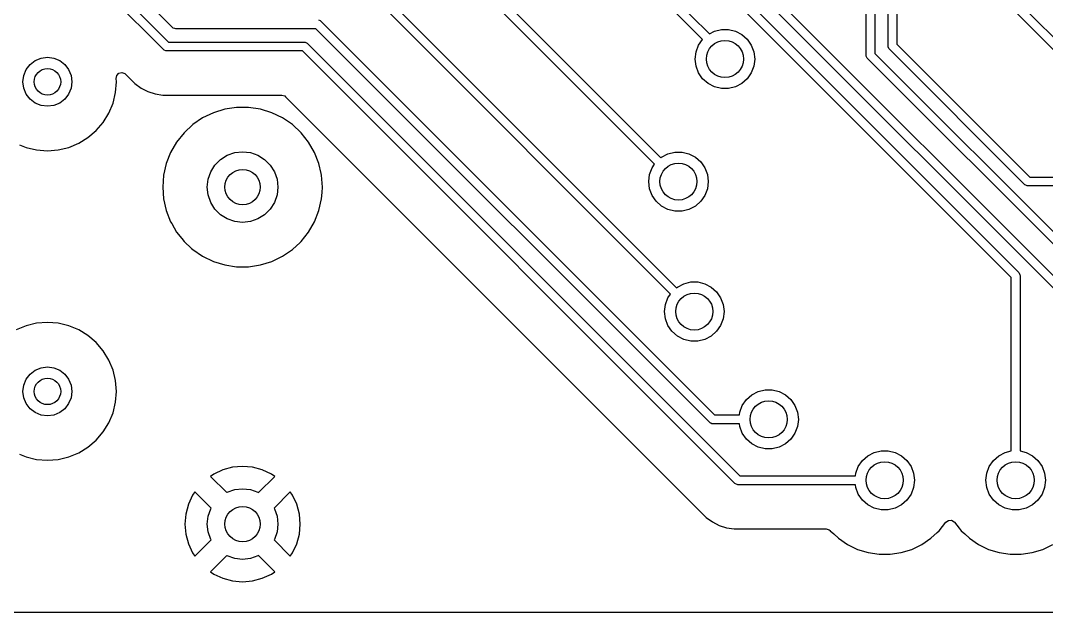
# Model space of a CAD drawing. Extents: x 2.85 to 10.26, y -4.55 to -2.42.
# Drawn here: x 7.991 to 8.905, y -4.547 to -4.02 of the extents above; entities that cross this region are included whole.
import ezdxf

# ---------------------------------------------------------------- set-up
doc = ezdxf.new("R2010")
doc.units = 0
doc.header["$MEASUREMENT"] = 0
doc.layers.add('BLACK', color=7, linetype='CONTINUOUS')

msp = doc.modelspace()

# ---------------------------------------------------------------- linework, layer by layer
at = {"layer": 'BLACK', "linetype": 'CONTINUOUS'}
for p, q in [((8.76369, -4.04294), (8.76369, -3.6984)), ((8.77157, -3.69676), (8.77157, -4.04131)), ((8.74401, -4.0511), (8.74401, -3.73383)), ((8.75188, -3.7322), (8.75188, -4.04946)), ((8.46063, -3.7973), (8.98328, -4.31995)), ((8.44094, -3.80546), (8.87998, -4.24449)), ((8.97656, -4.32437), (8.45391, -3.80172)), ((8.87326, -4.24891), (8.43422, -3.80987)), ((8, -3.91642), (8.12295, -4.03937)), ((8.12669, -4.02641), (8.01296, -3.91268)), ((8.11854, -4.04609), (7.99328, -3.92083)), ((8.53428, -3.96178), (8.60456, -4.03207)), ((8.59846, -4.03709), (8.52987, -3.9685)), ((8.40042, -3.98147), (8.56131, -4.14236)), ((8.55581, -4.148), (8.39601, -3.98819)), ((8.56991, -4.2637), (8.31409, -4.00787)), ((8.31851, -4.00115), (8.57541, -4.25806)), ((8.88189, -4.00624), (8.92622, -4.05058)), ((8.92181, -4.0573), (8.87517, -4.01066)), ((8.12729, -4.0269), (8.12669, -4.02641)), ((8.12871, -4.02748), (8.12729, -4.0269)), ((8.12948, -4.02756), (8.12871, -4.02748)), ((8.25427, -4.02756), (8.12948, -4.02756)), ((8.60481, -4.3781), (8.25427, -4.02756)), ((8.25667, -4.01976), (8.25809, -4.02035)), ((8.25809, -4.02035), (8.25869, -4.02084)), ((8.25869, -4.02084), (8.60923, -4.37138)), ((8.60456, -4.03207), (8.609, -4.02974)), ((8.609, -4.02974), (8.6152, -4.02821)), ((8.6152, -4.02821), (8.62159, -4.02821)), ((8.62159, -4.02821), (8.62779, -4.02974)), ((8.62779, -4.02974), (8.63345, -4.0327)), ((8.63345, -4.0327), (8.63823, -4.03694)), ((8.63823, -4.03694), (8.64186, -4.0422)), ((8.11914, -4.04658), (8.11854, -4.04609)), ((8.12295, -4.03937), (8.24381, -4.03937)), ((8.24381, -4.03937), (8.24458, -4.03945)), ((8.24458, -4.03945), (8.246, -4.04003)), ((8.246, -4.04003), (8.2466, -4.04052)), ((8.2466, -4.04052), (8.63165, -4.42558)), ((8.59267, -4.04817), (8.59493, -4.0422)), ((8.59493, -4.0422), (8.59846, -4.03709)), ((8.64186, -4.0422), (8.64413, -4.04817)), ((8.76377, -4.04371), (8.76369, -4.04294)), ((8.76436, -4.04513), (8.76377, -4.04371)), ((8.76485, -4.04573), (8.76436, -4.04513)), ((8.88552, -4.1664), (8.76485, -4.04573)), ((8.77157, -4.04131), (8.88993, -4.15968)), ((8.00436, -4.05592), (8.00961, -4.05375)), ((8.00961, -4.05375), (8.01526, -4.053)), ((8.01526, -4.053), (8.0209, -4.05375)), ((8.0209, -4.05375), (8.02616, -4.05592)), ((8.12056, -4.04717), (8.11914, -4.04658)), ((8.12132, -4.04724), (8.12056, -4.04717)), ((8.24218, -4.04724), (8.12132, -4.04724)), ((8.62724, -4.4323), (8.24218, -4.04724)), ((8.5919, -4.05451), (8.59267, -4.04817)), ((8.59267, -4.06086), (8.5919, -4.05451)), ((8.64413, -4.04817), (8.6449, -4.05451)), ((8.6449, -4.05451), (8.64413, -4.06086)), ((8.74408, -4.05186), (8.74401, -4.0511)), ((8.74467, -4.05328), (8.74408, -4.05186)), ((8.74516, -4.05388), (8.74467, -4.05328)), ((8.97338, -4.2821), (8.74516, -4.05388)), ((8.75188, -4.04946), (8.97779, -4.27538)), ((7.9942, -4.06916), (7.99638, -4.0639)), ((7.99638, -4.0639), (7.99984, -4.05939)), ((7.99984, -4.05939), (8.00436, -4.05592)), ((8.02616, -4.05592), (8.03067, -4.05939)), ((8.03067, -4.05939), (8.03414, -4.0639)), ((8.03414, -4.0639), (8.03631, -4.06916)), ((8.59493, -4.06683), (8.59267, -4.06086)), ((8.64413, -4.06086), (8.64186, -4.06683)), ((7.99346, -4.0748), (7.9942, -4.06916)), ((8.03631, -4.06916), (8.03706, -4.0748)), ((8.0764, -4.07181), (8.07696, -4.06912)), ((8.07663, -4.0748), (8.0764, -4.07181)), ((8.07696, -4.06912), (8.0789, -4.06716)), ((8.0789, -4.06716), (8.08158, -4.06656)), ((8.08158, -4.06656), (8.08416, -4.0675)), ((8.08416, -4.0675), (8.08472, -4.06797)), ((8.08472, -4.06797), (8.0931, -4.07635)), ((8.59856, -4.07209), (8.59493, -4.06683)), ((8.60334, -4.07632), (8.59856, -4.07209)), ((8.63823, -4.07209), (8.63345, -4.07632)), ((8.64186, -4.06683), (8.63823, -4.07209)), ((7.9942, -4.08045), (7.99346, -4.0748)), ((7.99638, -4.0857), (7.9942, -4.08045)), ((8.03631, -4.08045), (8.03414, -4.0857)), ((8.03706, -4.0748), (8.03631, -4.08045)), ((8.07588, -4.0844), (8.07663, -4.0748)), ((8.0931, -4.07635), (8.09862, -4.08036)), ((8.09862, -4.08036), (8.10469, -4.08346)), ((8.609, -4.07929), (8.60334, -4.07632)), ((8.6152, -4.08082), (8.609, -4.07929)), ((8.62159, -4.08082), (8.6152, -4.08082)), ((8.62779, -4.07929), (8.62159, -4.08082)), ((8.63345, -4.07632), (8.62779, -4.07929)), ((7.99984, -4.09022), (7.99638, -4.0857)), ((8.00436, -4.09368), (7.99984, -4.09022)), ((8.03067, -4.09022), (8.02616, -4.09368)), ((8.03414, -4.0857), (8.03067, -4.09022)), ((8.07363, -4.09377), (8.07588, -4.0844)), ((8.10469, -4.08346), (8.11118, -4.08557)), ((8.11118, -4.08557), (8.11791, -4.08663)), ((8.11791, -4.08663), (8.12473, -4.08663)), ((8.12473, -4.08663), (8.22385, -4.08663)), ((8.22385, -4.08663), (8.22649, -4.08741)), ((8.22649, -4.08741), (8.2273, -4.08806)), ((8.2273, -4.08806), (8.6018, -4.46256)), ((8.00961, -4.09586), (8.00436, -4.09368)), ((8.01526, -4.0966), (8.00961, -4.09586)), ((8.0209, -4.09586), (8.01526, -4.0966)), ((8.02616, -4.09368), (8.0209, -4.09586)), ((8.06994, -4.10267), (8.07363, -4.09377)), ((8.17316, -4.0992), (8.16301, -4.10233)), ((8.18366, -4.09762), (8.17316, -4.0992)), ((8.17316, -4.0992), (8.17316, -4.0992)), ((8.19429, -4.09762), (8.18366, -4.09762)), ((8.18366, -4.09762), (8.18366, -4.09762)), ((8.20479, -4.0992), (8.19429, -4.09762)), ((8.19429, -4.09762), (8.19429, -4.09762)), ((8.21495, -4.10233), (8.20479, -4.0992)), ((8.20479, -4.0992), (8.20479, -4.0992)), ((8.06491, -4.11088), (8.06994, -4.10267)), ((8.15343, -4.10694), (8.14466, -4.11293)), ((8.16301, -4.10233), (8.15343, -4.10694)), ((8.22452, -4.10694), (8.21495, -4.10233)), ((8.21495, -4.10233), (8.21495, -4.10233)), ((8.23155, -4.11174), (8.22452, -4.10694)), ((8.22452, -4.10694), (8.22452, -4.10694)), ((8.22452, -4.10694), (8.22452, -4.10694)), ((8.22452, -4.10694), (8.22452, -4.10694)), ((8.05133, -4.12446), (8.05866, -4.1182)), ((8.05866, -4.1182), (8.06491, -4.11088)), ((8.14466, -4.11293), (8.13687, -4.12015)), ((8.2333, -4.11293), (8.23155, -4.11174)), ((8.24108, -4.12015), (8.2333, -4.11293)), ((8.04312, -4.12949), (8.05133, -4.12446)), ((8.13687, -4.12015), (8.13024, -4.12846)), ((8.24109, -4.12015), (8.24108, -4.12015)), ((8.24771, -4.12846), (8.24109, -4.12015)), ((8.24109, -4.12015), (8.24109, -4.12015)), ((7.99044, -4.13076), (7.99629, -4.13318)), ((7.99629, -4.13318), (8.00565, -4.13543)), ((8.00565, -4.13543), (8.01526, -4.13618)), ((8.01526, -4.13618), (8.02486, -4.13543)), ((8.02486, -4.13543), (8.03422, -4.13318)), ((8.03422, -4.13318), (8.04312, -4.12949)), ((8.13024, -4.12846), (8.12493, -4.13766)), ((8.18197, -4.1378), (8.18898, -4.13701)), ((8.18898, -4.13701), (8.19598, -4.1378)), ((8.25302, -4.13766), (8.24771, -4.12846)), ((8.5676, -4.13884), (8.5738, -4.13731)), ((8.5738, -4.13731), (8.58019, -4.13731)), ((8.58019, -4.13731), (8.58639, -4.13884)), ((8.12493, -4.13766), (8.12105, -4.14755)), ((8.12493, -4.13766), (8.12493, -4.13766)), ((8.16435, -4.14887), (8.16934, -4.14388)), ((8.16934, -4.14388), (8.17531, -4.14013)), ((8.17531, -4.14013), (8.18197, -4.1378)), ((8.19598, -4.1378), (8.20264, -4.14013)), ((8.20264, -4.14013), (8.20861, -4.14388)), ((8.20861, -4.14388), (8.2136, -4.14887)), ((8.2569, -4.14755), (8.25302, -4.13766)), ((8.56131, -4.14236), (8.56194, -4.1418)), ((8.56194, -4.1418), (8.5676, -4.13884)), ((8.58639, -4.13884), (8.59205, -4.1418)), ((8.59205, -4.1418), (8.59683, -4.14604)), ((8.59683, -4.14604), (8.60046, -4.1513)), ((8.12105, -4.14755), (8.11869, -4.15791)), ((8.12105, -4.14755), (8.12105, -4.14755)), ((8.15827, -4.1615), (8.1606, -4.15484)), ((8.1606, -4.15484), (8.16435, -4.14887)), ((8.2136, -4.14887), (8.21735, -4.15484)), ((8.21735, -4.15484), (8.21968, -4.1615)), ((8.25893, -4.15642), (8.2569, -4.14755)), ((8.55127, -4.15727), (8.55353, -4.1513)), ((8.55353, -4.1513), (8.55581, -4.148)), ((8.60046, -4.1513), (8.60273, -4.15727)), ((8.11869, -4.15791), (8.11789, -4.1685)), ((8.15748, -4.1685), (8.15827, -4.1615)), ((8.21968, -4.1615), (8.22047, -4.1685)), ((8.25927, -4.15791), (8.25893, -4.15642)), ((8.26006, -4.1685), (8.25927, -4.15791)), ((8.5505, -4.16361), (8.55127, -4.15727)), ((8.55127, -4.16996), (8.5505, -4.16361)), ((8.60273, -4.15727), (8.6035, -4.16361)), ((8.6035, -4.16361), (8.60273, -4.16996)), ((8.88993, -4.15968), (9.03478, -4.15968)), ((8.11789, -4.1685), (8.11869, -4.1791)), ((8.11789, -4.1685), (8.11789, -4.1685)), ((8.15827, -4.17551), (8.15748, -4.1685)), ((8.22047, -4.1685), (8.21968, -4.17551)), ((8.25927, -4.1791), (8.25969, -4.17346)), ((8.25969, -4.17346), (8.26006, -4.1685)), ((8.26006, -4.1685), (8.26006, -4.1685)), ((8.55353, -4.17593), (8.55127, -4.16996)), ((8.60273, -4.16996), (8.60046, -4.17593)), ((8.88612, -4.16689), (8.88552, -4.1664)), ((8.88753, -4.16747), (8.88612, -4.16689)), ((8.8883, -4.16755), (8.88753, -4.16747)), ((9.03478, -4.16755), (8.8883, -4.16755)), ((8.11869, -4.1791), (8.12105, -4.18946)), ((8.1606, -4.18217), (8.15827, -4.17551)), ((8.16435, -4.18814), (8.1606, -4.18217)), ((8.21735, -4.18217), (8.2136, -4.18814)), ((8.21968, -4.17551), (8.21735, -4.18217)), ((8.2569, -4.18946), (8.25927, -4.1791)), ((8.55716, -4.18119), (8.55353, -4.17593)), ((8.56194, -4.18542), (8.55716, -4.18119)), ((8.59683, -4.18119), (8.59205, -4.18542)), ((8.60046, -4.17593), (8.59683, -4.18119)), ((8.12105, -4.18946), (8.12105, -4.18946)), ((8.12105, -4.18946), (8.12493, -4.19935)), ((8.16934, -4.19313), (8.16435, -4.18814)), ((8.2136, -4.18814), (8.20861, -4.19313)), ((8.25302, -4.19935), (8.2569, -4.18946)), ((8.5676, -4.18839), (8.56194, -4.18542)), ((8.5738, -4.18992), (8.5676, -4.18839)), ((8.58019, -4.18992), (8.5738, -4.18992)), ((8.58639, -4.18839), (8.58019, -4.18992)), ((8.59205, -4.18542), (8.58639, -4.18839)), ((8.12493, -4.19935), (8.12493, -4.19935)), ((8.12493, -4.19935), (8.12589, -4.201)), ((8.12589, -4.201), (8.13024, -4.20855)), ((8.17531, -4.19688), (8.16934, -4.19313)), ((8.18197, -4.19921), (8.17531, -4.19688)), ((8.18898, -4.2), (8.18197, -4.19921)), ((8.19598, -4.19921), (8.18898, -4.2)), ((8.20264, -4.19688), (8.19598, -4.19921)), ((8.20861, -4.19313), (8.20264, -4.19688)), ((8.24771, -4.20855), (8.25302, -4.19935)), ((8.13024, -4.20855), (8.13486, -4.21434)), ((8.24109, -4.21685), (8.24771, -4.20855)), ((8.13486, -4.21434), (8.13687, -4.21685)), ((8.13687, -4.21685), (8.14363, -4.22313)), ((8.2333, -4.22408), (8.24012, -4.21775)), ((8.24012, -4.21775), (8.24108, -4.21685)), ((8.24108, -4.21685), (8.24108, -4.21685)), ((8.24108, -4.21685), (8.24109, -4.21685)), ((8.14363, -4.22313), (8.14466, -4.22408)), ((8.14466, -4.22408), (8.15343, -4.23006)), ((8.22452, -4.23006), (8.2333, -4.22408)), ((8.15343, -4.23006), (8.16301, -4.23467)), ((8.16301, -4.23467), (8.17316, -4.23781)), ((8.17316, -4.23781), (8.17316, -4.23781)), ((8.17316, -4.23781), (8.17316, -4.23781)), ((8.17316, -4.23781), (8.18366, -4.23939)), ((8.19429, -4.23939), (8.20479, -4.23781)), ((8.20479, -4.23781), (8.21495, -4.23467)), ((8.20479, -4.23781), (8.20479, -4.23781)), ((8.20479, -4.23781), (8.20479, -4.23781)), ((8.21495, -4.23467), (8.22452, -4.23006)), ((8.18366, -4.23939), (8.18366, -4.23939)), ((8.18366, -4.23939), (8.18366, -4.23939)), ((8.18366, -4.23939), (8.18366, -4.23939)), ((8.18366, -4.23939), (8.19429, -4.23939)), ((8.19429, -4.23939), (8.19429, -4.23939)), ((8.19429, -4.23939), (8.19429, -4.23939)), ((8.87998, -4.24449), (8.88047, -4.24509)), ((8.88047, -4.24509), (8.88047, -4.24509)), ((8.88047, -4.24509), (8.88106, -4.24651)), ((8.88106, -4.24651), (8.88113, -4.24728)), ((8.57604, -4.2575), (8.5817, -4.25454)), ((8.5817, -4.25454), (8.5879, -4.25301)), ((8.5879, -4.25301), (8.59429, -4.25301)), ((8.59429, -4.25301), (8.60049, -4.25454)), ((8.60049, -4.25454), (8.60615, -4.2575)), ((8.87326, -4.40339), (8.87326, -4.24891)), ((8.88113, -4.24728), (8.88113, -4.40339)), ((8.56763, -4.267), (8.56991, -4.2637)), ((8.57541, -4.25806), (8.57604, -4.2575)), ((8.60615, -4.2575), (8.61093, -4.26174)), ((8.61093, -4.26174), (8.61456, -4.267)), ((8.5646, -4.27931), (8.56537, -4.27297)), ((8.56537, -4.27297), (8.56763, -4.267)), ((8.61456, -4.267), (8.61683, -4.27297)), ((8.61683, -4.27297), (8.6176, -4.27931)), ((8.56537, -4.28566), (8.5646, -4.27931)), ((8.6176, -4.27931), (8.61683, -4.28566)), ((7.99629, -4.29202), (7.98739, -4.2957)), ((8.00565, -4.28977), (7.99629, -4.29202)), ((8.01526, -4.28901), (8.00565, -4.28977)), ((8.02486, -4.28977), (8.01526, -4.28901)), ((8.03422, -4.29202), (8.02486, -4.28977)), ((8.02486, -4.28977), (8.02486, -4.28977)), ((8.04312, -4.2957), (8.03422, -4.29202)), ((8.56763, -4.29163), (8.56537, -4.28566)), ((8.57126, -4.29689), (8.56763, -4.29163)), ((8.61456, -4.29163), (8.61093, -4.29689)), ((8.61683, -4.28566), (8.61456, -4.29163)), ((8.05133, -4.30074), (8.04312, -4.2957)), ((8.04312, -4.2957), (8.04312, -4.2957)), ((8.04312, -4.2957), (8.04312, -4.2957)), ((8.05866, -4.30699), (8.05133, -4.30074)), ((8.57604, -4.30112), (8.57126, -4.29689)), ((8.5817, -4.30409), (8.57604, -4.30112)), ((8.60615, -4.30112), (8.60049, -4.30409)), ((8.61093, -4.29689), (8.60615, -4.30112)), ((8.06491, -4.31432), (8.05866, -4.30699)), ((8.5879, -4.30562), (8.5817, -4.30409)), ((8.59429, -4.30562), (8.5879, -4.30562)), ((8.60049, -4.30409), (8.59429, -4.30562)), ((8.06994, -4.32253), (8.06491, -4.31432)), ((8.00436, -4.33151), (8.00961, -4.32934)), ((8.00961, -4.32934), (8.01526, -4.32859)), ((8.01526, -4.32859), (8.0209, -4.32934)), ((8.0209, -4.32934), (8.02616, -4.33151)), ((8.07363, -4.33143), (8.06994, -4.32253)), ((7.99638, -4.33949), (7.99984, -4.33498)), ((7.99984, -4.33498), (8.00436, -4.33151)), ((8.02616, -4.33151), (8.03067, -4.33498)), ((8.03067, -4.33498), (8.03414, -4.33949)), ((8.07588, -4.34079), (8.07363, -4.33143)), ((7.99346, -4.35039), (7.9942, -4.34475)), ((7.9942, -4.34475), (7.99638, -4.33949)), ((8.03414, -4.33949), (8.03631, -4.34475)), ((8.03631, -4.34475), (8.03706, -4.35039)), ((8.07663, -4.35039), (8.07588, -4.34079)), ((7.9942, -4.35604), (7.99346, -4.35039)), ((7.99638, -4.36129), (7.9942, -4.35604)), ((8.03631, -4.35604), (8.03414, -4.36129)), ((8.03706, -4.35039), (8.03631, -4.35604)), ((8.07588, -4.36), (8.07663, -4.35039)), ((8.63746, -4.35774), (8.64224, -4.3535)), ((8.64224, -4.3535), (8.6479, -4.35054)), ((8.6479, -4.35054), (8.6541, -4.34901)), ((8.6541, -4.34901), (8.66049, -4.34901)), ((8.66049, -4.34901), (8.66669, -4.35054)), ((8.66669, -4.35054), (8.67235, -4.3535)), ((8.67235, -4.3535), (8.67713, -4.35774)), ((7.99984, -4.36581), (7.99638, -4.36129)), ((8.00436, -4.36927), (7.99984, -4.36581)), ((8.03067, -4.36581), (8.02616, -4.36927)), ((8.03414, -4.36129), (8.03067, -4.36581)), ((8.07363, -4.36936), (8.07588, -4.36)), ((8.63157, -4.36897), (8.63383, -4.363)), ((8.63383, -4.363), (8.63746, -4.35774)), ((8.67713, -4.35774), (8.68076, -4.363)), ((8.68076, -4.363), (8.68303, -4.36897)), ((8.00961, -4.37145), (8.00436, -4.36927)), ((8.01526, -4.37219), (8.00961, -4.37145)), ((8.0209, -4.37145), (8.01526, -4.37219)), ((8.02616, -4.36927), (8.0209, -4.37145)), ((8.06994, -4.37826), (8.07363, -4.36936)), ((8.60923, -4.37138), (8.63128, -4.37138)), ((8.63128, -4.37138), (8.63157, -4.36897)), ((8.68303, -4.36897), (8.6838, -4.37531)), ((8.06491, -4.38647), (8.06994, -4.37826)), ((8.60541, -4.37859), (8.60481, -4.3781)), ((8.60583, -4.37876), (8.60541, -4.37859)), ((8.60683, -4.37917), (8.60583, -4.37876)), ((8.6076, -4.37925), (8.60683, -4.37917)), ((8.63128, -4.37925), (8.6076, -4.37925)), ((8.63157, -4.38166), (8.63128, -4.37925)), ((8.63383, -4.38763), (8.63157, -4.38166)), ((8.68303, -4.38166), (8.68076, -4.38763)), ((8.6838, -4.37531), (8.68303, -4.38166)), ((8.05866, -4.3938), (8.06491, -4.38647)), ((8.63746, -4.39289), (8.63383, -4.38763)), ((8.64224, -4.39712), (8.63746, -4.39289)), ((8.67713, -4.39289), (8.67235, -4.39712)), ((8.68076, -4.38763), (8.67713, -4.39289)), ((8.04312, -4.40508), (8.05133, -4.40005)), ((8.05133, -4.40005), (8.05866, -4.3938)), ((8.6479, -4.40009), (8.64224, -4.39712)), ((8.6541, -4.40162), (8.6479, -4.40009)), ((8.66049, -4.40162), (8.6541, -4.40162)), ((8.66669, -4.40009), (8.66049, -4.40162)), ((8.67235, -4.39712), (8.66669, -4.40009)), ((7.99044, -4.40635), (7.99629, -4.40877)), ((7.99629, -4.40877), (8.00565, -4.41102)), ((8.00565, -4.41102), (8.01526, -4.41177)), ((8.01526, -4.41177), (8.02486, -4.41102)), ((8.02486, -4.41102), (8.03422, -4.40877)), ((8.03422, -4.40877), (8.04312, -4.40508)), ((8.74076, -4.41194), (8.74554, -4.4077)), ((8.74554, -4.4077), (8.7512, -4.40474)), ((8.7512, -4.40474), (8.7574, -4.40321)), ((8.7574, -4.40321), (8.76379, -4.40321)), ((8.76379, -4.40321), (8.76999, -4.40474)), ((8.76999, -4.40474), (8.77565, -4.4077)), ((8.77565, -4.4077), (8.78043, -4.41194)), ((8.85736, -4.41194), (8.86214, -4.4077)), ((8.86214, -4.4077), (8.8678, -4.40474)), ((8.8678, -4.40474), (8.87326, -4.40339)), ((8.88113, -4.40339), (8.88659, -4.40474)), ((8.88659, -4.40474), (8.89225, -4.4077)), ((8.89225, -4.4077), (8.89703, -4.41194)), ((8.1714, -4.42023), (8.16329, -4.42401)), ((8.18005, -4.41791), (8.1714, -4.42023)), ((8.1714, -4.42023), (8.1714, -4.42023)), ((8.18006, -4.41791), (8.18005, -4.41791)), ((8.18898, -4.41713), (8.18006, -4.41791)), ((8.1979, -4.41791), (8.18898, -4.41713)), ((8.18898, -4.41713), (8.18898, -4.41713)), ((8.20655, -4.42023), (8.1979, -4.41791)), ((8.1979, -4.41791), (8.1979, -4.41791)), ((8.21466, -4.42401), (8.20655, -4.42023)), ((8.20655, -4.42023), (8.20655, -4.42023)), ((8.73487, -4.42317), (8.73713, -4.4172)), ((8.73713, -4.4172), (8.74076, -4.41194)), ((8.78043, -4.41194), (8.78406, -4.4172)), ((8.78406, -4.4172), (8.78633, -4.42317)), ((8.85147, -4.42317), (8.85373, -4.4172)), ((8.85373, -4.4172), (8.85736, -4.41194)), ((8.89703, -4.41194), (8.90066, -4.4172)), ((8.90066, -4.4172), (8.90293, -4.42317)), ((8.16329, -4.42401), (8.16041, -4.42602)), ((8.16041, -4.42602), (8.16041, -4.42602)), ((8.16041, -4.42602), (8.17482, -4.44043)), ((8.16329, -4.42401), (8.16329, -4.42401)), ((8.20313, -4.44043), (8.21754, -4.42602)), ((8.21754, -4.42602), (8.21466, -4.42401)), ((8.63165, -4.42558), (8.73458, -4.42558)), ((8.73458, -4.42558), (8.73487, -4.42317)), ((8.78633, -4.42317), (8.7871, -4.42951)), ((8.7871, -4.42951), (8.78633, -4.43586)), ((8.8507, -4.42951), (8.85147, -4.42317)), ((8.85147, -4.43586), (8.8507, -4.42951)), ((8.90293, -4.42317), (8.9037, -4.42951)), ((8.9037, -4.42951), (8.90293, -4.43586)), ((8.17531, -4.44013), (8.18197, -4.4378)), ((8.18197, -4.4378), (8.18898, -4.43701)), ((8.18898, -4.43701), (8.19598, -4.4378)), ((8.19598, -4.4378), (8.20264, -4.44013)), ((8.62783, -4.43279), (8.62724, -4.4323)), ((8.62925, -4.43337), (8.62783, -4.43279)), ((8.63002, -4.43345), (8.62925, -4.43337)), ((8.73458, -4.43345), (8.63002, -4.43345)), ((8.73487, -4.43586), (8.73458, -4.43345)), ((8.73713, -4.44183), (8.73487, -4.43586)), ((8.78633, -4.43586), (8.78406, -4.44183)), ((8.85373, -4.44183), (8.85147, -4.43586)), ((8.90293, -4.43586), (8.90066, -4.44183)), ((8.14448, -4.44282), (8.1407, -4.45093)), ((8.14649, -4.43994), (8.14448, -4.44282)), ((8.14448, -4.44282), (8.14448, -4.44282)), ((8.14649, -4.43994), (8.14649, -4.43994)), ((8.1609, -4.45435), (8.14649, -4.43994)), ((8.17482, -4.44043), (8.17531, -4.44013)), ((8.20264, -4.44013), (8.20313, -4.44043)), ((8.23146, -4.43994), (8.21705, -4.45435)), ((8.23347, -4.44282), (8.23146, -4.43994)), ((8.23725, -4.45093), (8.23347, -4.44282)), ((8.23347, -4.44282), (8.23347, -4.44282)), ((8.74076, -4.44709), (8.73713, -4.44183)), ((8.74554, -4.45132), (8.74076, -4.44709)), ((8.78043, -4.44709), (8.77565, -4.45132)), ((8.78406, -4.44183), (8.78043, -4.44709)), ((8.85736, -4.44709), (8.85373, -4.44183)), ((8.86214, -4.45132), (8.85736, -4.44709)), ((8.89703, -4.44709), (8.89225, -4.45132)), ((8.90066, -4.44183), (8.89703, -4.44709)), ((8.1407, -4.45093), (8.13838, -4.45958)), ((8.1407, -4.45093), (8.1407, -4.45093)), ((8.15827, -4.4615), (8.1606, -4.45484)), ((8.1606, -4.45484), (8.1609, -4.45435)), ((8.21705, -4.45435), (8.21735, -4.45484)), ((8.21735, -4.45484), (8.21968, -4.4615)), ((8.23957, -4.45958), (8.23725, -4.45093)), ((8.23725, -4.45093), (8.23725, -4.45093)), ((8.7512, -4.45429), (8.74554, -4.45132)), ((8.7574, -4.45582), (8.7512, -4.45429)), ((8.76379, -4.45582), (8.7574, -4.45582)), ((8.76999, -4.45429), (8.76379, -4.45582)), ((8.77565, -4.45132), (8.76999, -4.45429)), ((8.8678, -4.45429), (8.86214, -4.45132)), ((8.874, -4.45582), (8.8678, -4.45429)), ((8.88039, -4.45582), (8.874, -4.45582)), ((8.88659, -4.45429), (8.88039, -4.45582)), ((8.89225, -4.45132), (8.88659, -4.45429)), ((8.13838, -4.45958), (8.1376, -4.4685)), ((8.13838, -4.45958), (8.13838, -4.45958)), ((8.15748, -4.4685), (8.15827, -4.4615)), ((8.21968, -4.4615), (8.22047, -4.4685)), ((8.24035, -4.4685), (8.23957, -4.45958)), ((8.23957, -4.45958), (8.23957, -4.45958)), ((8.6018, -4.46256), (8.60731, -4.46657)), ((8.81508, -4.46687), (8.81733, -4.46529)), ((8.81733, -4.46529), (8.82008, -4.46518)), ((8.82008, -4.46518), (8.82245, -4.46657)), ((8.1376, -4.4685), (8.13838, -4.47743)), ((8.1376, -4.4685), (8.1376, -4.4685)), ((8.15827, -4.47551), (8.15748, -4.4685)), ((8.22047, -4.4685), (8.21968, -4.47551)), ((8.23957, -4.47743), (8.24035, -4.4685)), ((8.24035, -4.4685), (8.24035, -4.4685)), ((8.60731, -4.46657), (8.61339, -4.46967)), ((8.61339, -4.46967), (8.61988, -4.47177)), ((8.61988, -4.47177), (8.62661, -4.47284)), ((8.62661, -4.47284), (8.63343, -4.47284)), ((8.63343, -4.47284), (8.70853, -4.47284)), ((8.70853, -4.47284), (8.71117, -4.47362)), ((8.71117, -4.47362), (8.71203, -4.47433)), ((8.71203, -4.47433), (8.71203, -4.47433)), ((8.71203, -4.47433), (8.71203, -4.47433)), ((8.71203, -4.47433), (8.71211, -4.4744)), ((8.71211, -4.4744), (8.71216, -4.47446)), ((8.71216, -4.47446), (8.71525, -4.47732)), ((8.80741, -4.47596), (8.80903, -4.47446)), ((8.80903, -4.47446), (8.81508, -4.46687)), ((8.80903, -4.47446), (8.80903, -4.47446)), ((8.80903, -4.47446), (8.80903, -4.47446)), ((8.82245, -4.46657), (8.82271, -4.46687)), ((8.82271, -4.46687), (8.827, -4.47225)), ((8.827, -4.47225), (8.82876, -4.47446)), ((8.82876, -4.47446), (8.83185, -4.47732)), ((8.13838, -4.47743), (8.13838, -4.47743)), ((8.13838, -4.47743), (8.1407, -4.48608)), ((8.14649, -4.49707), (8.1609, -4.48266)), ((8.1606, -4.48217), (8.15827, -4.47551)), ((8.1609, -4.48266), (8.1606, -4.48217)), ((8.21735, -4.48217), (8.21705, -4.48266)), ((8.21705, -4.48266), (8.23146, -4.49707)), ((8.21968, -4.47551), (8.21735, -4.48217)), ((8.23725, -4.48608), (8.23957, -4.47743)), ((8.23957, -4.47743), (8.23957, -4.47743)), ((8.71525, -4.47732), (8.7194, -4.48117)), ((8.7194, -4.48117), (8.72756, -4.48674)), ((8.79363, -4.48674), (8.80179, -4.48117)), ((8.80179, -4.48117), (8.80741, -4.47596)), ((8.83185, -4.47732), (8.836, -4.48117)), ((8.836, -4.48117), (8.84416, -4.48674)), ((8.1407, -4.48608), (8.1407, -4.48608)), ((8.1407, -4.48608), (8.14448, -4.49419)), ((8.23347, -4.49419), (8.23725, -4.48608)), ((8.23725, -4.48608), (8.23725, -4.48608)), ((8.72756, -4.48674), (8.73646, -4.49102)), ((8.73646, -4.49102), (8.74589, -4.49393)), ((8.7753, -4.49393), (8.78474, -4.49102)), ((8.78474, -4.49102), (8.79363, -4.48674)), ((8.84416, -4.48674), (8.85306, -4.49102)), ((8.85306, -4.49102), (8.86249, -4.49393)), ((8.8919, -4.49393), (8.90134, -4.49102)), ((8.90134, -4.49102), (8.91023, -4.48674)), ((8.14448, -4.49419), (8.14649, -4.49707)), ((8.17482, -4.49658), (8.16041, -4.51099)), ((8.17531, -4.49688), (8.17482, -4.49658)), ((8.18197, -4.49921), (8.17531, -4.49688)), ((8.18898, -4.5), (8.18197, -4.49921)), ((8.19598, -4.49921), (8.18898, -4.5)), ((8.20264, -4.49688), (8.19598, -4.49921)), ((8.20313, -4.49658), (8.20264, -4.49688)), ((8.21754, -4.51099), (8.20313, -4.49658)), ((8.23146, -4.49707), (8.23347, -4.49419)), ((8.74589, -4.49393), (8.74589, -4.49393)), ((8.74589, -4.49393), (8.74589, -4.49393)), ((8.74589, -4.49393), (8.75566, -4.4954)), ((8.75566, -4.4954), (8.75566, -4.4954)), ((8.75566, -4.4954), (8.75566, -4.4954)), ((8.75566, -4.4954), (8.75566, -4.4954)), ((8.75566, -4.4954), (8.76554, -4.4954)), ((8.76554, -4.4954), (8.7753, -4.49393)), ((8.76554, -4.4954), (8.76554, -4.4954)), ((8.76554, -4.4954), (8.76554, -4.4954)), ((8.7753, -4.49393), (8.7753, -4.49393)), ((8.7753, -4.49393), (8.7753, -4.49393)), ((8.86249, -4.49393), (8.86249, -4.49393)), ((8.86249, -4.49393), (8.86249, -4.49393)), ((8.86249, -4.49393), (8.87226, -4.4954)), ((8.87226, -4.4954), (8.87226, -4.4954)), ((8.87226, -4.4954), (8.87226, -4.4954)), ((8.87226, -4.4954), (8.87226, -4.4954)), ((8.87226, -4.4954), (8.88214, -4.4954)), ((8.88214, -4.4954), (8.8919, -4.49393)), ((8.88214, -4.4954), (8.88214, -4.4954)), ((8.88214, -4.4954), (8.88214, -4.4954)), ((8.8919, -4.49393), (8.8919, -4.49393)), ((8.8919, -4.49393), (8.8919, -4.49393)), ((8.16041, -4.51099), (8.16329, -4.513)), ((8.21466, -4.513), (8.21754, -4.51099)), ((8.16329, -4.513), (8.16329, -4.513)), ((8.16329, -4.513), (8.1714, -4.51678)), ((8.1714, -4.51678), (8.1714, -4.51678)), ((8.1714, -4.51678), (8.18005, -4.5191)), ((8.18005, -4.5191), (8.18006, -4.5191)), ((8.18006, -4.5191), (8.18898, -4.51988)), ((8.18898, -4.51988), (8.1979, -4.5191)), ((8.18898, -4.51988), (8.18898, -4.51988)), ((8.1979, -4.5191), (8.20655, -4.51678)), ((8.1979, -4.5191), (8.1979, -4.5191)), ((8.20655, -4.51678), (8.21466, -4.513)), ((8.20655, -4.51678), (8.20655, -4.51678)), ((10.11799, -4.54722), (2.99225, -4.54722))]:
    msp.add_line(p, q, dxfattribs=at)
at = {"layer": 'BLACK'}
for centre, radius in [((8.6184, -4.05451), 0.0165), ((8.01526, -4.0748), 0.0118), ((8.18898, -4.1685), 0.01575), ((8.577, -4.16361), 0.0165), ((8.5911, -4.27931), 0.0165), ((8.01526, -4.35039), 0.0118), ((8.6573, -4.37531), 0.0165), ((8.7606, -4.42951), 0.0165), ((8.8772, -4.42951), 0.0165), ((8.18898, -4.4685), 0.01575)]:
    msp.add_circle(centre, radius, dxfattribs=at)

doc.saveas('drawing.dxf')
